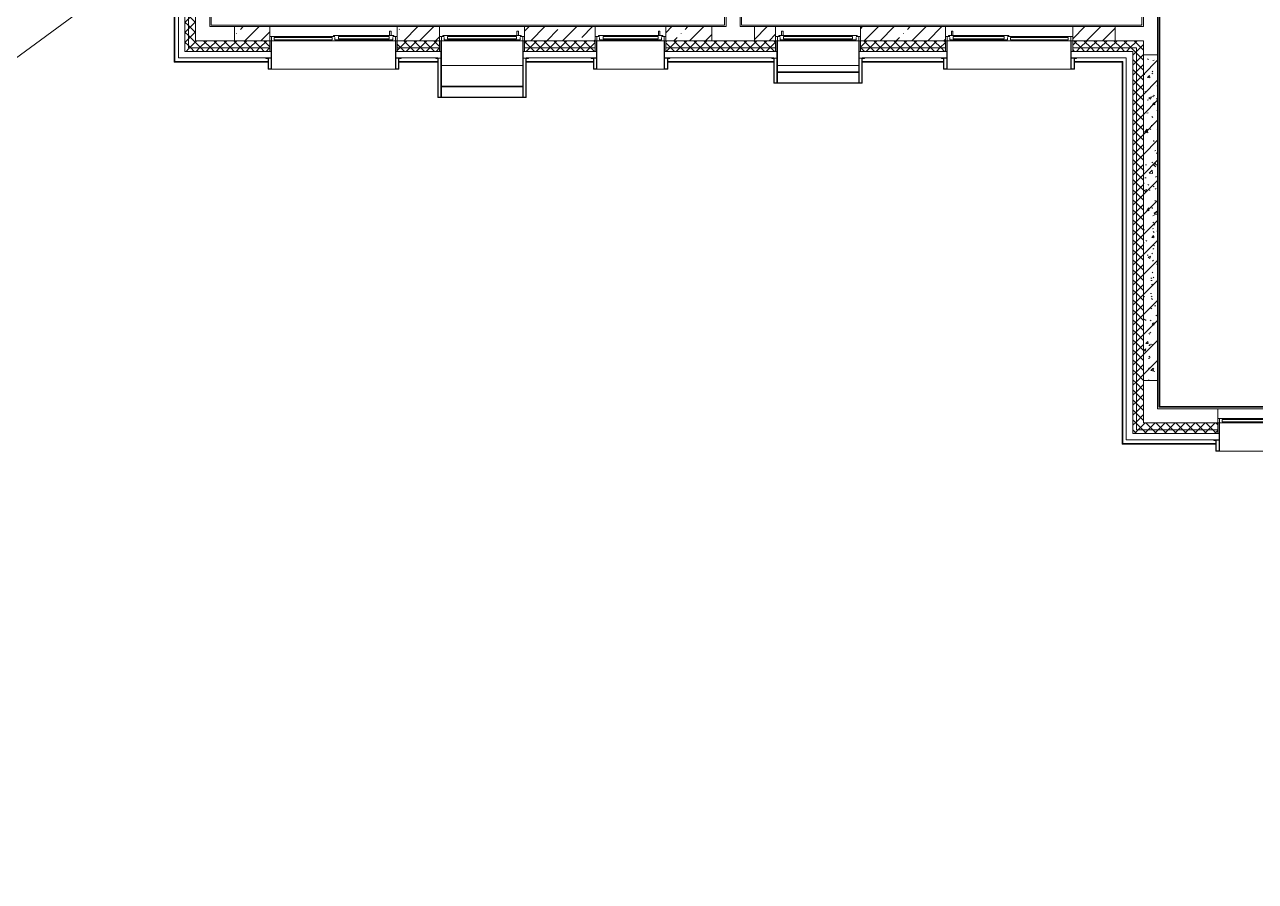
# Model space of a CAD drawing. Header units: millimetres. Extents: x -584918 to 2941280, y 3000189 to 4229862.
# Drawn here: x -467550 to -450150, y 4026106 to 4038214 of the extents above; entities that cross this region are included whole.
import ezdxf

# ---------------------------------------------------------------- set-up
doc = ezdxf.new("R2010")
doc.units = ezdxf.units.MM
for name, color, linetype, lineweight in [('_ Окна', 7, 'Continuous', 0), ('Обобщенные модели', 7, 'Continuous', 0), ('Ограждение', 7, 'Continuous', 0), ('Окна', 7, 'Continuous', 0), ('Стены внутренние', 7, 'Continuous', 0), ('Стены наружные', 7, 'Continuous', 0), ('Стены несущие', 7, 'Continuous', 0), ('Стены отделка', 7, 'Continuous', 0), ('Стены перегородки', 7, 'Continuous', 0), ('Стены штриховка', 7, 'Continuous', 0), ('экспертиза ДУ', 1, 'Continuous', 0)]:
    doc.layers.add(name, color=color, linetype=linetype, lineweight=lineweight)
pattern_1 = [(45, (-440814.02, 4025236.82), (-224.5064, 224.5064), []), (45, (-440589.5, 4025236.82), (-224.5064, 224.5064), [396.875, -79.375, 3.353, -76.022])]
pattern_2 = [(45, (-440814.02, 4025236.8), (-235.7317, 235.7317), []), (45, (-440656.87, 4025236.8), (-235.7317, 235.7317), [])]
pattern_3 = [(45, (-440814.02, 4025236.82), (-70.71068, 70.71068), []), (135, (-440814.02, 4025236.82), (-70.71068, -70.71068), [])]

# ---------------------------------------------------------------- blocks, each defined once
blk = doc.blocks.new('Окно_ПВХ_2Створки_1Фрамуга-верх - ОП_2100_h_х1750_2ст1фр-V70-АР Этаж 03')
at = {"layer": '_ Окна'}
for p, q in [((-819, 100), (-900, 100)), ((-900, 100), (-900, 40)), ((-900, 40), (-837, 40)), ((-875, 40), (-875, 100)), ((-855, 26), (-855, 40)), ((-770, 26), (-855, 26)), ((-837, 54), (-837, 86)), ((-837, 86), (-819, 86)), ((-819, 86), (-819, 100)), ((-770, 86), (-819, 86)), ((-788, 72), (-788, 40)), ((-770, 72), (-788, 72)), ((-788, 72), (-69, 72)), ((-788, 40), (-770, 40)), ((-788, 40), (-69, 40)), ((-770, 86), (-770, 72)), ((-770, 40), (-770, 26)), ((-87, 86), (-87, 72)), ((-87, 86), (-38, 86)), ((-87, 72), (-69, 72)), ((-87, 40), (-87, 26)), ((-69, 40), (-87, 40)), ((-2, 26), (-87, 26)), ((-69, 72), (-69, 40)), ((38, 100), (-38, 100)), ((-38, 100), (-38, 86)), ((-38, 86), (-20, 86)), ((-20, 86), (-20, 54)), ((-20, 40), (20, 40)), ((-2, 40), (-2, 26)), ((20, 54), (20, 86)), ((20, 86), (38, 86)), ((20, 54), (837, 54)), ((20, 54), (38, 54)), ((38, 40), (20, 40)), ((38, 86), (38, 100)), ((38, 86), (819, 86)), ((38, 54), (38, 40)), ((819, 100), (819, 86)), ((900, 100), (819, 100)), ((819, 86), (837, 86)), ((819, 54), (819, 40)), ((837, 54), (819, 54)), ((837, 40), (819, 40)), ((837, 86), (837, 54)), ((837, 40), (900, 40)), ((875, 40), (875, 100)), ((900, 40), (900, 100))]:
    blk.add_line(p, q, dxfattribs=at)
at = {"layer": 'Окна'}
for p, q in [((-819, 100), (-38, 100)), ((-814, -34), (-814, 26)), ((-794, 26), (-794, -34)), ((-770, 86), (-87, 86)), ((-87, 26), (-770, 26)), ((38, 100), (819, 100)), ((819, 40), (38, 40)), ((-794, -34), (-814, -34))]:
    blk.add_line(p, q, dxfattribs=at)
blk = doc.blocks.new('Окно_ПВХ_1Створка_1Фрамуга-верх - ОП_2100_h_х1150_1ст1фр-7962693-АР Этаж 03')
at = {"layer": '_ Окна'}
for p, q in [((-600, -40), (-537, -40)), ((-600, -100), (-600, -40)), ((-519, -100), (-600, -100)), ((-575, -40), (-575, -100)), ((-555, -26), (-555, -40)), ((-470, -26), (-555, -26)), ((-537, -54), (-537, -86)), ((-537, -86), (-519, -86)), ((-519, -86), (-519, -100)), ((-470, -86), (-519, -86)), ((-488, -40), (-470, -40)), ((-488, -72), (-488, -40)), ((-488, -40), (488, -40)), ((-470, -72), (-488, -72)), ((-488, -72), (488, -72)), ((-470, -40), (-470, -26)), ((-470, -86), (-470, -72)), ((555, -26), (470, -26)), ((470, -40), (470, -26)), ((488, -40), (470, -40)), ((470, -72), (488, -72)), ((470, -86), (470, -72)), ((470, -86), (519, -86)), ((488, -72), (488, -40)), ((519, -86), (537, -86)), ((519, -100), (519, -86)), ((600, -100), (519, -100)), ((537, -40), (600, -40)), ((537, -86), (537, -54)), ((555, -40), (555, -26)), ((575, -40), (575, -100)), ((600, -40), (600, -100))]:
    blk.add_line(p, q, dxfattribs=at)
at = {"layer": 'Окна'}
for p, q in [((-494, 34), (-514, 34)), ((-514, 34), (-514, -26)), ((-494, -26), (-494, 34)), ((-519, -100), (519, -100)), ((470, -26), (-470, -26)), ((-470, -86), (470, -86))]:
    blk.add_line(p, q, dxfattribs=at)
blk = doc.blocks.new('Окно_ПВХ_2Створки_1Фрамуга-верх - ОП_2100_h_х1750_2ст1фр-7975844-АР Этаж 03')
at = {"layer": '_ Окна'}
for p, q in [((-900, -40), (-837, -40)), ((-900, -100), (-900, -40)), ((-819, -100), (-900, -100)), ((-875, -40), (-875, -100)), ((-855, -26), (-855, -40)), ((-770, -26), (-855, -26)), ((-837, -54), (-837, -86)), ((-837, -86), (-819, -86)), ((-819, -86), (-819, -100)), ((-770, -86), (-819, -86)), ((-788, -40), (-770, -40)), ((-788, -72), (-788, -40)), ((-788, -40), (-69, -40)), ((-770, -72), (-788, -72)), ((-788, -72), (-69, -72)), ((-770, -40), (-770, -26)), ((-770, -86), (-770, -72)), ((-2, -26), (-87, -26)), ((-87, -40), (-87, -26)), ((-69, -40), (-87, -40)), ((-87, -72), (-69, -72)), ((-87, -86), (-87, -72)), ((-87, -86), (-38, -86)), ((-69, -72), (-69, -40)), ((-38, -86), (-20, -86)), ((-38, -100), (-38, -86)), ((38, -100), (-38, -100)), ((-20, -40), (20, -40)), ((-20, -86), (-20, -54)), ((-2, -40), (-2, -26)), ((38, -40), (20, -40)), ((20, -54), (20, -86)), ((20, -54), (837, -54)), ((20, -54), (38, -54)), ((20, -86), (38, -86)), ((38, -54), (38, -40)), ((38, -86), (38, -100)), ((38, -86), (819, -86)), ((837, -40), (819, -40)), ((819, -54), (819, -40)), ((837, -54), (819, -54)), ((819, -86), (837, -86)), ((819, -100), (819, -86)), ((900, -100), (819, -100)), ((837, -40), (900, -40)), ((837, -86), (837, -54)), ((875, -40), (875, -100)), ((900, -40), (900, -100))]:
    blk.add_line(p, q, dxfattribs=at)
at = {"layer": 'Окна'}
for p, q in [((-794, 34), (-814, 34)), ((-814, 34), (-814, -26)), ((-794, -26), (-794, 34)), ((-819, -100), (-38, -100)), ((-87, -26), (-770, -26)), ((-770, -86), (-87, -86)), ((819, -40), (38, -40)), ((38, -100), (819, -100))]:
    blk.add_line(p, q, dxfattribs=at)
blk = doc.blocks.new('Окно_ПВХ_2Створки_1Фрамуга-верх - ОП_2100_h_х1750_2ст1фр-7979835-АР Этаж 03')
at = {"layer": '_ Окна'}
for p, q in [((-819, 100), (-900, 100)), ((-900, 100), (-900, 40)), ((-900, 40), (-837, 40)), ((-875, 40), (-875, 100)), ((-855, 26), (-855, 40)), ((-770, 26), (-855, 26)), ((-837, 54), (-837, 86)), ((-837, 86), (-819, 86)), ((-819, 86), (-819, 100)), ((-770, 86), (-819, 86)), ((-788, 72), (-788, 40)), ((-770, 72), (-788, 72)), ((-788, 72), (-69, 72)), ((-788, 40), (-770, 40)), ((-788, 40), (-69, 40)), ((-770, 86), (-770, 72)), ((-770, 40), (-770, 26)), ((-87, 86), (-87, 72)), ((-87, 86), (-38, 86)), ((-87, 72), (-69, 72)), ((-87, 40), (-87, 26)), ((-69, 40), (-87, 40)), ((-2, 26), (-87, 26)), ((-69, 72), (-69, 40)), ((38, 100), (-38, 100)), ((-38, 100), (-38, 86)), ((-38, 86), (-20, 86)), ((-20, 86), (-20, 54)), ((-20, 40), (20, 40)), ((-2, 40), (-2, 26)), ((20, 54), (20, 86)), ((20, 86), (38, 86)), ((20, 54), (837, 54)), ((20, 54), (38, 54)), ((38, 40), (20, 40)), ((38, 86), (38, 100)), ((38, 86), (819, 86)), ((38, 54), (38, 40)), ((819, 100), (819, 86)), ((900, 100), (819, 100)), ((819, 86), (837, 86)), ((819, 54), (819, 40)), ((837, 54), (819, 54)), ((837, 40), (819, 40)), ((837, 86), (837, 54)), ((837, 40), (900, 40)), ((875, 40), (875, 100)), ((900, 40), (900, 100))]:
    blk.add_line(p, q, dxfattribs=at)
at = {"layer": 'Окна'}
for p, q in [((-819, 100), (-38, 100)), ((-814, -34), (-814, 26)), ((-794, 26), (-794, -34)), ((-770, 86), (-87, 86)), ((-87, 26), (-770, 26)), ((38, 100), (819, 100)), ((819, 40), (38, 40)), ((-794, -34), (-814, -34))]:
    blk.add_line(p, q, dxfattribs=at)
blk = doc.blocks.new('Окно_ПВХ_1Створка_1Фрамуга-верх - ОП_2100_h_х950_1ст1фр-V71-АР Этаж 03')
at = {"layer": '_ Окна'}
for p, q in [((-419, 100), (-500, 100)), ((-500, 100), (-500, 40)), ((-500, 40), (-437, 40)), ((-475, 40), (-475, 100)), ((-455, 26), (-455, 40)), ((-370, 26), (-455, 26)), ((-437, 54), (-437, 86)), ((-437, 86), (-419, 86)), ((-419, 86), (-419, 100)), ((-370, 86), (-419, 86)), ((-388, 72), (-388, 40)), ((-370, 72), (-388, 72)), ((-388, 72), (388, 72)), ((-388, 40), (-370, 40)), ((-388, 40), (388, 40)), ((-370, 86), (-370, 72)), ((-370, 40), (-370, 26)), ((370, 86), (370, 72)), ((370, 86), (419, 86)), ((370, 72), (388, 72)), ((370, 40), (370, 26)), ((388, 40), (370, 40)), ((455, 26), (370, 26)), ((388, 72), (388, 40)), ((419, 100), (419, 86)), ((500, 100), (419, 100)), ((419, 86), (437, 86)), ((437, 86), (437, 54)), ((437, 40), (500, 40)), ((455, 40), (455, 26)), ((475, 40), (475, 100)), ((500, 40), (500, 100))]:
    blk.add_line(p, q, dxfattribs=at)
at = {"layer": 'Окна'}
for p, q in [((-419, 100), (419, 100)), ((-414, -34), (-414, 26)), ((-394, 26), (-394, -34)), ((-370, 86), (370, 86)), ((370, 26), (-370, 26)), ((-394, -34), (-414, -34))]:
    blk.add_line(p, q, dxfattribs=at)
blk = doc.blocks.new('Окно_ПВХ_1Створка_1Фрамуга-верх - ОП_2100_h_х1150_1ст1фр-7962691-АР Этаж 03')
at = {"layer": '_ Окна'}
for p, q in [((-519, 100), (-600, 100)), ((-600, 100), (-600, 40)), ((-600, 40), (-537, 40)), ((-575, 40), (-575, 100)), ((-555, 26), (-555, 40)), ((-470, 26), (-555, 26)), ((-537, 54), (-537, 86)), ((-537, 86), (-519, 86)), ((-519, 86), (-519, 100)), ((-470, 86), (-519, 86)), ((-488, 72), (-488, 40)), ((-470, 72), (-488, 72)), ((-488, 72), (488, 72)), ((-488, 40), (-470, 40)), ((-488, 40), (488, 40)), ((-470, 86), (-470, 72)), ((-470, 40), (-470, 26)), ((470, 86), (470, 72)), ((470, 86), (519, 86)), ((470, 72), (488, 72)), ((470, 40), (470, 26)), ((488, 40), (470, 40)), ((555, 26), (470, 26)), ((488, 72), (488, 40)), ((519, 100), (519, 86)), ((600, 100), (519, 100)), ((519, 86), (537, 86)), ((537, 86), (537, 54)), ((537, 40), (600, 40)), ((555, 40), (555, 26)), ((575, 40), (575, 100)), ((600, 40), (600, 100))]:
    blk.add_line(p, q, dxfattribs=at)
at = {"layer": 'Окна'}
for p, q in [((-519, 100), (519, 100)), ((-514, -34), (-514, 26)), ((-494, 26), (-494, -34)), ((-470, 86), (470, 86)), ((470, 26), (-470, 26)), ((-494, -34), (-514, -34))]:
    blk.add_line(p, q, dxfattribs=at)
blk = doc.blocks.new('Откос с зашивкой _верх_низ_ - Откос-7944807-АР Этаж 03')
at = {"layer": 'Обобщенные модели'}
for p, q in [((-925, 100), (-925, -50)), ((-875, 100), (-925, 100)), ((-920, -55), (-920, 95)), ((-920, 95), (-875, 95)), ((-880, 100), (-880, -300)), ((-875, 100), (-880, 100)), ((875, 100), (-875, 100)), ((-875, -300), (-875, 100)), ((-875, 95), (-875, 100)), ((-875, 100), (875, 100)), ((880, 100), (875, 100)), ((875, 100), (875, -300)), ((925, 100), (875, 100)), ((875, 100), (875, 95)), ((875, 95), (920, 95)), ((880, -300), (880, 100)), ((920, 95), (920, -55)), ((925, -50), (925, 100)), ((-925, -50), (-955, -50)), ((-955, -50), (-955, -55)), ((-955, -55), (-920, -55)), ((-880, -55), (-920, -55)), ((920, -55), (880, -55)), ((920, -55), (955, -55)), ((955, -50), (925, -50)), ((955, -55), (955, -50))]:
    blk.add_line(p, q, dxfattribs=at)
blk = doc.blocks.new('Откос с зашивкой _верх_низ_ - Откос-V72-АР Этаж 03')
at = {"layer": 'Обобщенные модели'}
for p, q in [((-880, 300), (-880, -100)), ((-875, -100), (-875, 300)), ((875, 300), (875, -100)), ((880, -100), (880, 300)), ((-920, 55), (-955, 55)), ((-955, 55), (-955, 50)), ((-955, 50), (-925, 50)), ((-925, 50), (-925, -100)), ((-920, -95), (-920, 55)), ((-920, 55), (-880, 55)), ((880, 55), (920, 55)), ((955, 55), (920, 55)), ((920, 55), (920, -95)), ((925, -100), (925, 50)), ((925, 50), (955, 50)), ((955, 50), (955, 55)), ((-925, -100), (-875, -100)), ((-875, -95), (-920, -95)), ((-880, -100), (-875, -100)), ((-875, -100), (-875, -95)), ((-875, -100), (875, -100)), ((875, -100), (-875, -100)), ((920, -95), (875, -95)), ((875, -95), (875, -100)), ((875, -100), (880, -100)), ((875, -100), (925, -100))]:
    blk.add_line(p, q, dxfattribs=at)
blk = doc.blocks.new('Откос с зашивкой _верх_низ_ - Откос-V73-АР Этаж 03')
at = {"layer": 'Обобщенные модели'}
for p, q in [((-580, 300), (-580, -300)), ((-575, -300), (-575, 300)), ((575, 300), (575, -300)), ((580, -300), (580, 300)), ((-620, 55), (-655, 55)), ((-655, 55), (-655, 50)), ((-655, 50), (-625, 50)), ((-625, 50), (-625, -300)), ((-620, -295), (-620, 55)), ((-620, 55), (-580, 55)), ((580, 55), (620, 55)), ((655, 55), (620, 55)), ((620, 55), (620, -295)), ((625, -300), (625, 50)), ((625, 50), (655, 50)), ((655, 50), (655, 55)), ((-575, -50), (575, -50)), ((-625, -300), (-575, -300)), ((-575, -295), (-620, -295)), ((-580, -300), (-575, -300)), ((-575, -300), (-575, -295)), ((575, -295), (-575, -295)), ((-575, -300), (575, -300)), ((575, -300), (-575, -300)), ((620, -295), (575, -295)), ((575, -295), (575, -300)), ((575, -300), (580, -300)), ((575, -300), (625, -300))]:
    blk.add_line(p, q, dxfattribs=at)
blk = doc.blocks.new('Откос с зашивкой _верх_низ_ - Откос-7944809-АР Этаж 03')
at = {"layer": 'Обобщенные модели'}
for p, q in [((-480, 300), (-480, -100)), ((-475, -100), (-475, 300)), ((475, 300), (475, -100)), ((480, -100), (480, 300)), ((-520, 55), (-555, 55)), ((-555, 55), (-555, 50)), ((-555, 50), (-525, 50)), ((-525, 50), (-525, -100)), ((-520, -95), (-520, 55)), ((-520, 55), (-480, 55)), ((480, 55), (520, 55)), ((555, 55), (520, 55)), ((520, 55), (520, -95)), ((525, -100), (525, 50)), ((525, 50), (555, 50)), ((555, 50), (555, 55)), ((-525, -100), (-475, -100)), ((-475, -95), (-520, -95)), ((-480, -100), (-475, -100)), ((-475, -100), (-475, -95)), ((-475, -100), (475, -100)), ((475, -100), (-475, -100)), ((520, -95), (475, -95)), ((475, -95), (475, -100)), ((475, -100), (480, -100)), ((475, -100), (525, -100))]:
    blk.add_line(p, q, dxfattribs=at)
blk = doc.blocks.new('Откос с зашивкой _верх_низ_ - Откос-V77-АР Этаж 03')
at = {"layer": 'Обобщенные модели'}
for p, q in [((-580, 300), (-580, -500)), ((-575, -500), (-575, 300)), ((575, 300), (575, -500)), ((580, -500), (580, 300)), ((-620, 55), (-655, 55)), ((-655, 55), (-655, 50)), ((-655, 50), (-625, 50)), ((-625, 50), (-625, -500)), ((-620, -495), (-620, 55)), ((-620, 55), (-580, 55)), ((580, 55), (620, 55)), ((655, 55), (620, 55)), ((620, 55), (620, -495)), ((625, -500), (625, 50)), ((625, 50), (655, 50)), ((655, 50), (655, 55)), ((-575, -50), (575, -50)), ((-625, -500), (-575, -500)), ((-575, -495), (-620, -495)), ((-580, -500), (-575, -500)), ((-575, -500), (-575, -495)), ((575, -495), (-575, -495)), ((-575, -500), (575, -500)), ((575, -500), (-575, -500)), ((620, -495), (575, -495)), ((575, -495), (575, -500)), ((575, -500), (580, -500)), ((575, -500), (625, -500))]:
    blk.add_line(p, q, dxfattribs=at)
blk = doc.blocks.new('Ограждение 21 - Ограждение 1-7951918-АР Этаж 03')
at = {"layer": 'Ограждение'}
for p, q in [((-16094, 12309), (-14944, 12309)), ((-14944, 12299), (-16094, 12299))]:
    blk.add_line(p, q, dxfattribs=at)
blk = doc.blocks.new('Ограждение 22 - Ограждение 1-7952167-АР Этаж 03')
at = {"layer": 'Ограждение'}
for p, q in [((-20844, 12109), (-19694, 12109)), ((-19694, 12099), (-20844, 12099))]:
    blk.add_line(p, q, dxfattribs=at)

msp = doc.modelspace()

# ---------------------------------------------------------------- hatches: boundary and pattern name
at = {"layer": 'Стены внутренние'}
h = msp.add_hatch(dxfattribs=at)
h.set_pattern_fill('FP_2', color=256, style=0, pattern_type=2)
h.set_pattern_definition(pattern_1)
h.paths.add_polyline_path([(-460463.121, 4037986.149), (-459483.121, 4037986.149), (-459483.121, 4038186.149), (-460483.121, 4038186.149), (-460483.121, 4037986.149)])
h.paths.add_polyline_path([(-461703.121, 4037986.149), (-461683.121, 4037986.149), (-461683.121, 4038186.149), (-462283.121, 4038186.149), (-462283.121, 4037986.149), (-461708.121, 4037986.149)])
h.paths.add_polyline_path([(-458483.121, 4037986.149), (-457833.121, 4037986.149), (-457833.121, 4038186.149), (-458483.121, 4038186.149), (-458483.121, 4038000.149)])
h.paths.add_polyline_path([(-464083.121, 4037986.149), (-464083.121, 4038186.149), (-464583.121, 4038186.149), (-464583.121, 4037986.149), (-464103.121, 4037986.149)])
h = msp.add_hatch(dxfattribs=at)
h.set_pattern_fill('FP_2', color=256, style=0, pattern_type=2)
h.set_pattern_definition(pattern_1)
h.paths.add_polyline_path([(-457233.121, 4037986.149), (-456933.121, 4037986.149), (-456933.121, 4038186.149), (-457233.121, 4038186.149), (-457233.121, 4038078.457)])
h.paths.add_polyline_path([(-455733.121, 4037986.149), (-454533.121, 4037986.149), (-454533.121, 4038186.149), (-455733.121, 4038186.149), (-455733.121, 4038000.149)])
h.paths.add_polyline_path([(-452733.121, 4037986.149), (-452133.121, 4037986.149), (-452133.121, 4038186.149), (-452733.121, 4038186.149), (-452733.121, 4038000.149)])
at = {"layer": 'Стены наружные'}
h = msp.add_hatch(dxfattribs=at)
h.set_pattern_fill('FP_1', color=256, style=0, pattern_type=2)
h.set_pattern_definition(pattern_3)
h.paths.add_polyline_path([(-465233.121, 4037886.149), (-465133.121, 4037886.149), (-465133.121, 4051136.149), (-465233.121, 4051136.149), (-465233.121, 4039116.117)])
h.paths.add_polyline_path([(-465133.121, 4052336.149), (-465133.183, 4053536.149), (-465233.121, 4053536.149), (-465233.121, 4052336.149), (-465133.183, 4052336.149)])
h.paths.add_polyline_path([(-465233.121, 4054736.149), (-465133.121, 4054736.149), (-465133.183, 4055936.149), (-465233.121, 4055936.149), (-465233.121, 4055017.64)])
h.paths.add_polyline_path([(-465133.121, 4057136.149), (-465133.121, 4057923.081), (-465233.121, 4057674.933), (-465233.121, 4057136.149), (-465133.183, 4057136.149)])
h = msp.add_hatch(dxfattribs=at)
h.set_pattern_fill('FP_1', color=256, style=0, pattern_type=2)
h.set_pattern_definition(pattern_3)
h.paths.add_polyline_path([(-465283.121, 4037836.149), (-465233.121, 4037836.149), (-465233.121, 4051136.149), (-465283.121, 4051136.149), (-465283.121, 4037986.149)])
h.paths.add_polyline_path([(-465283.121, 4052336.149), (-465233.121, 4052336.149), (-465233.121, 4053536.149), (-465283.121, 4053536.149), (-465283.121, 4052849.251)])
h.paths.add_polyline_path([(-465233.121, 4054736.149), (-465233.121, 4055936.149), (-465283.121, 4055936.149), (-465283.121, 4054736.149)])
h.paths.add_polyline_path([(-465283.121, 4057136.149), (-465233.121, 4057136.149), (-465233.121, 4057808.702), (-465283.121, 4057684.628), (-465283.121, 4057161.149)])
h = msp.add_hatch(dxfattribs=at)
h.set_pattern_fill('FP_6', color=256, style=0, pattern_type=2)
h.set_pattern_definition(pattern_2)
h.paths.add_polyline_path([(-465433.121, 4037686.149), (-465425.121, 4037686.149), (-465425.121, 4051111.149), (-465433.121, 4051111.149), (-465433.121, 4037744.149)])
h = msp.add_hatch(dxfattribs=at)
h.set_pattern_fill('FP_1', color=256, style=0, pattern_type=2)
h.set_pattern_definition(pattern_3)
h.paths.add_polyline_path([(-452452.318, 4037836.149), (-451883.121, 4037836.149), (-451883.121, 4037886.149), (-452733.121, 4037886.149), (-452733.121, 4037836.149), (-452708.121, 4037836.149)])
h.paths.add_polyline_path([(-454553.121, 4037836.149), (-454533.121, 4037836.149), (-454533.121, 4037886.149), (-455733.121, 4037886.149), (-455733.121, 4037836.149), (-455339.247, 4037836.149)])
h.paths.add_polyline_path([(-456933.121, 4037836.149), (-456933.121, 4037886.149), (-458483.121, 4037886.149), (-458483.121, 4037836.149), (-456953.121, 4037836.149)])
h.paths.add_polyline_path([(-460150.796, 4037836.149), (-459483.121, 4037836.149), (-459483.121, 4037886.149), (-460483.121, 4037886.149), (-460483.121, 4037836.149), (-460458.121, 4037836.149)])
h.paths.add_polyline_path([(-461708.121, 4037836.149), (-461683.121, 4037836.149), (-461683.121, 4037886.149), (-462283.121, 4037886.149), (-462283.121, 4037836.149), (-462075.415, 4037836.149)])
h.paths.add_polyline_path([(-464103.121, 4037836.149), (-464083.121, 4037836.149), (-464083.121, 4037886.149), (-465233.121, 4037886.149), (-465232.932, 4037836.149), (-464108.121, 4037836.149)])
h = msp.add_hatch(dxfattribs=at)
h.set_pattern_fill('FP_1', color=256, style=0, pattern_type=2)
h.set_pattern_definition(pattern_3)
h.paths.add_polyline_path([(-452713.121, 4037886.149), (-451833.121, 4037886.149), (-451833.121, 4037986.149), (-452733.121, 4037986.149), (-452733.121, 4037886.149)])
h.paths.add_polyline_path([(-454553.121, 4037886.149), (-454533.121, 4037886.149), (-454533.121, 4037986.149), (-455733.121, 4037986.149), (-455733.121, 4037886.149), (-455339.247, 4037886.149)])
h.paths.add_polyline_path([(-456953.121, 4037886.149), (-456933.121, 4037886.149), (-456933.121, 4037986.149), (-458483.121, 4037986.149), (-458483.121, 4037886.149), (-456958.121, 4037886.149)])
h.paths.add_polyline_path([(-460458.121, 4037886.149), (-459483.121, 4037886.149), (-459483.121, 4037986.149), (-460483.121, 4037986.149), (-460483.121, 4037886.149), (-460463.121, 4037886.149)])
h.paths.add_polyline_path([(-461708.121, 4037886.149), (-461683.121, 4037886.149), (-461683.121, 4037986.149), (-462283.121, 4037986.149), (-462283.121, 4037886.149), (-462075.415, 4037886.149)])
h.paths.add_polyline_path([(-464962.344, 4037886.149), (-464083.121, 4037886.149), (-464083.121, 4037986.149), (-465133.121, 4037986.149), (-465133.121, 4037886.149)])
h = msp.add_hatch(dxfattribs=at)
h.set_pattern_fill('FP_1', color=256, style=0, pattern_type=2)
h.set_pattern_definition(pattern_3)
h.paths.add_polyline_path([(-451833.121, 4032486.149), (-451833.121, 4037886.149), (-451883.121, 4037886.149), (-451883.121, 4032486.149)])
h = msp.add_hatch(dxfattribs=at)
h.set_pattern_fill('FP_1', color=256, style=0, pattern_type=2)
h.set_pattern_definition(pattern_3)
h.paths.add_polyline_path([(-451733.121, 4032586.149), (-451733.121, 4037986.149), (-451833.121, 4037986.149), (-451833.121, 4032586.149)])
h = msp.add_hatch(dxfattribs=at)
h.set_pattern_fill('FP_4', color=256, style=0, pattern_type=2)
h.set_pattern_definition([(45, (-440814.02, 4025236.82), (-141.4214, 141.4214), [])])
h.paths.add_polyline_path([(-451733.121, 4033186.149), (-451533.121, 4033186.149), (-451533.121, 4037786.149), (-451733.121, 4037786.149), (-451733.121, 4036224.931)])
h = msp.add_hatch(dxfattribs=at)
h.set_pattern_fill('FP_5', color=256, style=0, pattern_type=2)
h.set_pattern_definition([(50, (-440814.02, 4025236.82), (364.368, -31.8783), [38.1, -419.1]), (355, (-440814.02, 4025236.8), (-70.486, 382.113), [30.48, -335.28]), (100.451, (-440783.66, 4025234.16), (293.885, 350.2334), [32.38, -356.18]), (46.184, (-440814, 4025338.4), (542.158, -84.086), [57.15, -628.65]), (96.636, (-440768.84, 4025331.4), (474.805, 494.855), [48.57, -534.27]), (351.184, (-440814, 4025338.4), (474.81, 494.85), [45.72, -502.92]), (21, (-440763.22, 4025313.02), (303.2285, -204.5305), [38.1, -419.1]), (326, (-440763.22, 4025313), (123.604, 368.376), [30.48, -335.28]), (71.451, (-440737.95, 4025295.97), (426.834, 163.843), [32.38, -356.18]), (37.5, (-440814.02, 4025236.82), (6.1766, 169.1102), [16.764, -314.452, 16.764, -323.596, -336.55]), (37.5, (-440814.02, 4025236.82), (6.1766, 169.1102), [-671.576, 16.764, -319.786]), (7.5, (-440814.02, 4025236.82), (133.6389, 200.3615), [16.764, -177.292, 16.764, -306.832, -128.27]), (7.5, (-440814.02, 4025236.82), (133.6389, 200.3615), [-517.652, 16.764, -111.506]), (327.5, (-440927.3, 4025236.82), (271.1818, -11.4584), [16.764, -110.236, 16.764, -379.476, -525.78]), (327.5, (-440927.3, 4025236.82), (271.1818, -11.4584), [-523.24, 16.764, -509.016]), (317.5, (-440978.1, 4025236.82), (296.2585, 50.853), [16.764, -148.336, 16.764, -246.38, -373.38]), (317.5, (-440978.1, 4025236.82), (296.2585, 50.853), [-428.244, 16.764, -356.616])])
h.paths.add_polyline_path([(-451733.121, 4033186.149), (-451533.121, 4033186.149), (-451533.121, 4037786.149), (-451733.121, 4037786.149), (-451733.121, 4036224.931)])
h = msp.add_hatch(dxfattribs=at)
h.set_pattern_fill('FP_6', color=256, style=0, pattern_type=2)
h.set_pattern_definition(pattern_2)
h.paths.add_polyline_path([(-464108.121, 4037686.149), (-464108.121, 4037694.149), (-465425.121, 4037694.149), (-465425.121, 4037686.149), (-464913.121, 4037686.149)])
h = msp.add_hatch(dxfattribs=at)
h.set_pattern_fill('FP_6', color=256, style=0, pattern_type=2)
h.set_pattern_definition(pattern_2)
h.paths.add_polyline_path([(-461708.121, 4037686.149), (-461708.121, 4037694.149), (-462258.121, 4037694.149), (-462258.121, 4037686.149), (-462075.415, 4037686.149)])
h = msp.add_hatch(dxfattribs=at)
h.set_pattern_fill('FP_6', color=256, style=0, pattern_type=2)
h.set_pattern_definition(pattern_2)
h.paths.add_polyline_path([(-460458.121, 4037686.149), (-459508.121, 4037686.149), (-459508.121, 4037694.149), (-460458.121, 4037694.149)])
h = msp.add_hatch(dxfattribs=at)
h.set_pattern_fill('FP_6', color=256, style=0, pattern_type=2)
h.set_pattern_definition(pattern_2)
h.paths.add_polyline_path([(-457633.121, 4037686.149), (-456958.121, 4037686.149), (-456958.121, 4037694.149), (-458458.121, 4037694.149), (-458458.121, 4037686.149), (-458226.176, 4037686.149)])
h = msp.add_hatch(dxfattribs=at)
h.set_pattern_fill('FP_6', color=256, style=0, pattern_type=2)
h.set_pattern_definition(pattern_2)
h.paths.add_polyline_path([(-454558.121, 4037686.149), (-454558.121, 4037694.149), (-455708.121, 4037694.149), (-455708.121, 4037686.149), (-455339.247, 4037686.149)])
h = msp.add_hatch(dxfattribs=at)
h.set_pattern_fill('FP_6', color=256, style=0, pattern_type=2)
h.set_pattern_definition(pattern_2)
h.paths.add_polyline_path([(-452708.121, 4037686.149), (-452025.121, 4037686.149), (-452025.121, 4037694.149), (-452708.121, 4037694.149)])
h = msp.add_hatch(dxfattribs=at)
h.set_pattern_fill('FP_6', color=256, style=0, pattern_type=2)
h.set_pattern_definition(pattern_2)
h.paths.add_polyline_path([(-452033.121, 4032286.149), (-452025.121, 4032286.149), (-452025.121, 4037686.149), (-452033.121, 4037686.149), (-452033.121, 4032344.149)])
h = msp.add_hatch(dxfattribs=at)
h.set_pattern_fill('FP_1', color=256, style=0, pattern_type=2)
h.set_pattern_definition(pattern_3)
h.paths.add_polyline_path([(-438575.121, 4032436.149), (-438483.121, 4032436.149), (-438483.121, 4032486.149), (-439333.121, 4032486.149), (-439333.121, 4032436.149), (-438625.121, 4032436.149)])
h.paths.add_polyline_path([(-441133.121, 4032436.149), (-441133.121, 4032486.149), (-441733.121, 4032486.149), (-441733.121, 4032436.149), (-441153.121, 4032436.149)])
h.paths.add_polyline_path([(-442953.121, 4032436.149), (-442933.121, 4032436.149), (-442933.121, 4032486.149), (-443933.121, 4032486.149), (-443933.121, 4032436.149), (-442958.121, 4032436.149)])
h.paths.add_polyline_path([(-444953.121, 4032436.149), (-444933.121, 4032436.149), (-444933.121, 4032486.149), (-446483.121, 4032486.149), (-446483.121, 4032436.149), (-444958.121, 4032436.149)])
h.paths.add_polyline_path([(-450683.121, 4032436.149), (-450683.121, 4032486.149), (-451883.121, 4032486.149), (-451883.121, 4032436.149), (-450703.121, 4032436.149)])
h.paths.add_polyline_path([(-448858.121, 4032436.149), (-447683.121, 4032436.149), (-447683.121, 4032486.149), (-448883.121, 4032486.149), (-448883.121, 4032436.149), (-448863.121, 4032436.149)])
h = msp.add_hatch(dxfattribs=at)
h.set_pattern_fill('FP_1', color=256, style=0, pattern_type=2)
h.set_pattern_definition(pattern_3)
h.paths.add_polyline_path([(-438979.982, 4032486.149), (-438433.121, 4032486.149), (-438433.121, 4032586.149), (-439333.121, 4032586.149), (-439333.121, 4032486.149), (-439308.121, 4032486.149)])
h.paths.add_polyline_path([(-441133.121, 4032486.149), (-441133.121, 4032586.149), (-441733.121, 4032586.149), (-441733.121, 4032486.149), (-441153.121, 4032486.149)])
h.paths.add_polyline_path([(-446197.305, 4032486.149), (-444933.121, 4032486.149), (-444933.121, 4032586.149), (-446483.121, 4032586.149), (-446483.121, 4032486.149), (-446463.121, 4032486.149)])
h.paths.add_polyline_path([(-442953.121, 4032486.149), (-442933.121, 4032486.149), (-442933.121, 4032586.149), (-443933.121, 4032586.149), (-443933.121, 4032486.149), (-443791.531, 4032486.149)])
h.paths.add_polyline_path([(-447703.121, 4032486.149), (-447683.121, 4032486.149), (-447683.121, 4032586.149), (-448883.121, 4032586.149), (-448883.121, 4032486.149), (-448603.079, 4032486.149)])
h.paths.add_polyline_path([(-450683.121, 4032486.149), (-450683.121, 4032586.149), (-451833.121, 4032586.149), (-451832.168, 4032486.149), (-450703.121, 4032486.149)])
h = msp.add_hatch(dxfattribs=at)
h.set_pattern_fill('FP_6', color=256, style=0, pattern_type=2)
h.set_pattern_definition(pattern_2)
h.paths.add_polyline_path([(-450708.121, 4032286.149), (-450708.121, 4032294.149), (-452025.121, 4032294.149), (-452025.121, 4032286.149), (-451490.008, 4032286.149)])

# ---------------------------------------------------------------- linework, layer by layer
at = {"layer": 'Стены внутренние'}
for p, q in [((-451503.121, 4041556.149), (-451503.121, 4032816.149)), ((-451763.121, 4038211.149), (-451753.121, 4038211.149)), ((-451763.121, 4038206.149), (-451763.121, 4038211.149)), ((-451503.121, 4032816.149), (-445863.121, 4032816.149)), ((-450683.121, 4032646.149), (-450683.121, 4032786.149))]:
    msp.add_line(p, q, dxfattribs=at)
at = {"layer": 'Стены наружные'}
for p, q in [((-464108.121, 4037744.149), (-464063.121, 4037744.149)), ((-464063.121, 4037836.149), (-464083.121, 4037836.149)), ((-462283.121, 4037836.149), (-462303.121, 4037836.149)), ((-462303.121, 4037744.149), (-462258.121, 4037744.149)), ((-461663.121, 4037836.149), (-461683.121, 4037836.149)), ((-460483.121, 4037836.149), (-460503.121, 4037836.149)), ((-459508.121, 4037744.149), (-459463.121, 4037744.149)), ((-459463.121, 4037836.149), (-459483.121, 4037836.149)), ((-458483.121, 4037836.149), (-458503.121, 4037836.149)), ((-458503.121, 4037744.149), (-458458.121, 4037744.149)), ((-456913.121, 4037836.149), (-456933.121, 4037836.149)), ((-455733.121, 4037836.149), (-455753.121, 4037836.149)), ((-454558.121, 4037744.149), (-454513.121, 4037744.149)), ((-454513.121, 4037836.149), (-454533.121, 4037836.149)), ((-452733.121, 4037836.149), (-452753.121, 4037836.149)), ((-452753.121, 4037744.149), (-452708.121, 4037744.149)), ((-450708.121, 4032344.149), (-450663.121, 4032344.149)), ((-450663.121, 4032436.149), (-450683.121, 4032436.149))]:
    msp.add_line(p, q, dxfattribs=at)
at = {"layer": 'Стены несущие'}
for p, q in [((-464083.121, 4038186.149), (-464583.121, 4038186.149)), ((-464583.121, 4038186.149), (-464583.121, 4037986.149)), ((-464083.121, 4038046.149), (-464083.121, 4038186.149)), ((-461683.121, 4038186.149), (-462283.121, 4038186.149)), ((-462283.121, 4038186.149), (-462283.121, 4038046.149)), ((-461683.121, 4038046.149), (-461683.121, 4038186.149)), ((-459483.121, 4038186.149), (-460483.121, 4038186.149)), ((-460483.121, 4038186.149), (-460483.121, 4038046.149)), ((-459483.121, 4038046.149), (-459483.121, 4038186.149)), ((-457833.121, 4038186.149), (-458483.121, 4038186.149)), ((-458483.121, 4038186.149), (-458483.121, 4038046.149)), ((-457833.121, 4037986.149), (-457833.121, 4038186.149)), ((-456933.121, 4038186.149), (-457233.121, 4038186.149)), ((-457233.121, 4038186.149), (-457233.121, 4037986.149)), ((-456933.121, 4038046.149), (-456933.121, 4038186.149)), ((-454533.121, 4038186.149), (-455733.121, 4038186.149)), ((-455733.121, 4038186.149), (-455733.121, 4038046.149)), ((-454533.121, 4038046.149), (-454533.121, 4038186.149)), ((-452133.121, 4038186.149), (-452733.121, 4038186.149)), ((-452733.121, 4038186.149), (-452733.121, 4038046.149)), ((-452133.121, 4037986.149), (-452133.121, 4038186.149)), ((-464583.121, 4037986.149), (-464083.121, 4037986.149)), ((-464083.121, 4037986.149), (-464583.121, 4037986.149)), ((-462283.121, 4037986.149), (-461683.121, 4037986.149)), ((-461683.121, 4037986.149), (-462283.121, 4037986.149)), ((-460483.121, 4037986.149), (-459483.121, 4037986.149)), ((-459483.121, 4037986.149), (-460483.121, 4037986.149)), ((-458483.121, 4037986.149), (-457833.121, 4037986.149)), ((-457833.121, 4037986.149), (-458483.121, 4037986.149)), ((-457233.121, 4037986.149), (-456933.121, 4037986.149)), ((-456933.121, 4037986.149), (-457233.121, 4037986.149)), ((-455733.121, 4037986.149), (-454533.121, 4037986.149)), ((-454533.121, 4037986.149), (-455733.121, 4037986.149)), ((-452733.121, 4037986.149), (-452133.121, 4037986.149)), ((-452133.121, 4037986.149), (-452733.121, 4037986.149)), ((-451533.121, 4037786.149), (-451733.121, 4037786.149)), ((-451733.121, 4037786.149), (-451733.121, 4033186.149)), ((-451533.121, 4033186.149), (-451533.121, 4037786.149)), ((-451733.121, 4033186.149), (-451533.121, 4033186.149))]:
    msp.add_line(p, q, dxfattribs=at)
at = {"layer": 'Стены отделка'}
for p, q in [((-465433.121, 4051111.149), (-465433.121, 4037686.149)), ((-465375.121, 4037744.149), (-465375.121, 4051111.149)), ((-451753.121, 4046966.149), (-451753.121, 4038206.149)), ((-451733.121, 4038186.149), (-451733.121, 4045436.149)), ((-464933.121, 4045186.149), (-464933.121, 4038186.149)), ((-464913.121, 4038206.149), (-464913.121, 4045186.149)), ((-451533.121, 4041586.149), (-451533.121, 4037786.149)), ((-451513.121, 4032806.149), (-451513.121, 4041566.149)), ((-457653.121, 4039386.149), (-457653.121, 4038206.149)), ((-457413.121, 4038206.149), (-457413.121, 4039386.149)), ((-457633.121, 4038186.149), (-457633.121, 4038586.149)), ((-457433.121, 4038586.149), (-457433.121, 4038186.149)), ((-464933.121, 4038186.149), (-457633.121, 4038186.149)), ((-457653.121, 4038206.149), (-464913.121, 4038206.149)), ((-457433.121, 4038186.149), (-451733.121, 4038186.149)), ((-451753.121, 4038206.149), (-457413.121, 4038206.149)), ((-464108.121, 4037744.149), (-465375.121, 4037744.149)), ((-464108.121, 4037686.149), (-464108.121, 4037744.149)), ((-461708.121, 4037744.149), (-462258.121, 4037744.149)), ((-462258.121, 4037744.149), (-462258.121, 4037686.149)), ((-461708.121, 4037686.149), (-461708.121, 4037744.149)), ((-459508.121, 4037744.149), (-460458.121, 4037744.149)), ((-460458.121, 4037744.149), (-460458.121, 4037686.149)), ((-459508.121, 4037686.149), (-459508.121, 4037744.149)), ((-456958.121, 4037744.149), (-458458.121, 4037744.149)), ((-458458.121, 4037744.149), (-458458.121, 4037686.149)), ((-456958.121, 4037686.149), (-456958.121, 4037744.149)), ((-454558.121, 4037744.149), (-455708.121, 4037744.149)), ((-455708.121, 4037744.149), (-455708.121, 4037686.149)), ((-454558.121, 4037686.149), (-454558.121, 4037744.149)), ((-451975.121, 4037744.149), (-452708.121, 4037744.149)), ((-452708.121, 4037744.149), (-452708.121, 4037686.149)), ((-451975.121, 4032344.149), (-451975.121, 4037744.149)), ((-465433.121, 4037686.149), (-464108.121, 4037686.149)), ((-462258.121, 4037686.149), (-461708.121, 4037686.149)), ((-460458.121, 4037686.149), (-459508.121, 4037686.149)), ((-458458.121, 4037686.149), (-456958.121, 4037686.149)), ((-455708.121, 4037686.149), (-454558.121, 4037686.149)), ((-452708.121, 4037686.149), (-452033.121, 4037686.149)), ((-452033.121, 4037686.149), (-452033.121, 4032286.149)), ((-451533.121, 4033186.149), (-451533.121, 4032786.149)), ((-451533.121, 4032786.149), (-445833.121, 4032786.149)), ((-445853.121, 4032806.149), (-451513.121, 4032806.149)), ((-450708.121, 4032344.149), (-451975.121, 4032344.149)), ((-450708.121, 4032286.149), (-450708.121, 4032344.149)), ((-452033.121, 4032286.149), (-450708.121, 4032286.149))]:
    msp.add_line(p, q, dxfattribs=at)
at = {"layer": 'Стены перегородки'}
for p, q in [((-465283.121, 4051136.149), (-465283.121, 4037836.149)), ((-465133.121, 4037986.149), (-465133.121, 4051136.149)), ((-464583.121, 4037986.149), (-465133.121, 4037986.149)), ((-464083.121, 4037836.149), (-464083.121, 4037986.149)), ((-462283.121, 4037986.149), (-462283.121, 4037836.149)), ((-461683.121, 4037836.149), (-461683.121, 4037986.149)), ((-460483.121, 4037986.149), (-460483.121, 4037836.149)), ((-459483.121, 4037836.149), (-459483.121, 4037986.149)), ((-458483.121, 4037986.149), (-458483.121, 4037836.149)), ((-457233.121, 4037986.149), (-457833.121, 4037986.149)), ((-456933.121, 4037836.149), (-456933.121, 4037986.149)), ((-455733.121, 4037986.149), (-455733.121, 4037836.149)), ((-454533.121, 4037836.149), (-454533.121, 4037986.149)), ((-452733.121, 4037986.149), (-452733.121, 4037836.149)), ((-451733.121, 4037986.149), (-452133.121, 4037986.149)), ((-451733.121, 4032586.149), (-451733.121, 4037986.149)), ((-465283.121, 4037836.149), (-464083.121, 4037836.149)), ((-462283.121, 4037836.149), (-461683.121, 4037836.149)), ((-460483.121, 4037836.149), (-459483.121, 4037836.149)), ((-458483.121, 4037836.149), (-456933.121, 4037836.149)), ((-455733.121, 4037836.149), (-454533.121, 4037836.149)), ((-452733.121, 4037836.149), (-451883.121, 4037836.149)), ((-451883.121, 4037836.149), (-451883.121, 4032436.149)), ((-450683.121, 4032586.149), (-451733.121, 4032586.149)), ((-450683.121, 4032436.149), (-450683.121, 4032586.149)), ((-451883.121, 4032436.149), (-450683.121, 4032436.149))]:
    msp.add_line(p, q, dxfattribs=at)
at = {"layer": 'Стены штриховка'}
for p, q in [((-465425.121, 4051111.149), (-465425.121, 4037694.149)), ((-465233.121, 4051136.149), (-465233.121, 4037886.149)), ((-465233.121, 4037886.149), (-464083.121, 4037886.149)), ((-462283.121, 4037886.149), (-461683.121, 4037886.149)), ((-460483.121, 4037886.149), (-459483.121, 4037886.149)), ((-458483.121, 4037886.149), (-456933.121, 4037886.149)), ((-455733.121, 4037886.149), (-454533.121, 4037886.149)), ((-452733.121, 4037886.149), (-451833.121, 4037886.149)), ((-451833.121, 4037886.149), (-451833.121, 4032486.149)), ((-464108.121, 4037694.149), (-465425.121, 4037694.149)), ((-461708.121, 4037694.149), (-462258.121, 4037694.149)), ((-459508.121, 4037694.149), (-460458.121, 4037694.149)), ((-458458.121, 4037694.149), (-456958.121, 4037694.149)), ((-455708.121, 4037694.149), (-454558.121, 4037694.149)), ((-452708.121, 4037694.149), (-452025.121, 4037694.149)), ((-452025.121, 4037686.149), (-452033.121, 4037686.149)), ((-452025.121, 4037694.149), (-452025.121, 4032294.149)), ((-451833.121, 4032486.149), (-450683.121, 4032486.149)), ((-450708.121, 4032294.149), (-452025.121, 4032294.149))]:
    msp.add_line(p, q, dxfattribs=at)
at = {"layer": 'экспертиза ДУ'}
msp.add_lwpolyline([(-444936.87, 4054420.041), (-522370.006, 3997622.029)], dxfattribs=at)

# ---------------------------------------------------------------- block references
at = {"layer": 'Обобщенные модели'}
for name, p in [('Откос с зашивкой _верх_низ_ - Откос-V72-АР Этаж 03', (-463183.121, 4037686.149)), ('Откос с зашивкой _верх_низ_ - Откос-V77-АР Этаж 03', (-461083.121, 4037686.149)), ('Откос с зашивкой _верх_низ_ - Откос-7944809-АР Этаж 03', (-458983.121, 4037686.149)), ('Откос с зашивкой _верх_низ_ - Откос-V73-АР Этаж 03', (-456333.121, 4037686.149)), ('Откос с зашивкой _верх_низ_ - Откос-V72-АР Этаж 03', (-453633.121, 4037686.149))]:
    msp.add_blockref(name, p, dxfattribs=at)
at = {"layer": 'Обобщенные модели', "rotation": 180}
msp.add_blockref('Откос с зашивкой _верх_низ_ - Откос-7944807-АР Этаж 03', (-449783.121, 4032286.149), dxfattribs=at)
at = {"layer": 'Ограждение'}
for name in ['Ограждение 21 - Ограждение 1-7951918-АР Этаж 03', 'Ограждение 22 - Ограждение 1-7952167-АР Этаж 03']:
    msp.add_blockref(name, (-440814.02, 4025236.816), dxfattribs=at)
at = {"layer": 'Окна', "rotation": 180}
for name, p in [('Окно_ПВХ_2Створки_1Фрамуга-верх - ОП_2100_h_х1750_2ст1фр-7979835-АР Этаж 03', (-463183.121, 4038086.149)), ('Окно_ПВХ_1Створка_1Фрамуга-верх - ОП_2100_h_х1150_1ст1фр-7962691-АР Этаж 03', (-461083.121, 4038086.149)), ('Окно_ПВХ_1Створка_1Фрамуга-верх - ОП_2100_h_х950_1ст1фр-V71-АР Этаж 03', (-458983.121, 4038086.149)), ('Окно_ПВХ_2Створки_1Фрамуга-верх - ОП_2100_h_х1750_2ст1фр-V70-АР Этаж 03', (-449783.121, 4032686.149))]:
    msp.add_blockref(name, p, dxfattribs=at)
at = {"layer": 'Окна'}
for name, p in [('Окно_ПВХ_1Створка_1Фрамуга-верх - ОП_2100_h_х1150_1ст1фр-7962693-АР Этаж 03', (-456333.121, 4038086.149)), ('Окно_ПВХ_2Створки_1Фрамуга-верх - ОП_2100_h_х1750_2ст1фр-7975844-АР Этаж 03', (-453633.121, 4038086.149))]:
    msp.add_blockref(name, p, dxfattribs=at)

doc.saveas('drawing.dxf')
